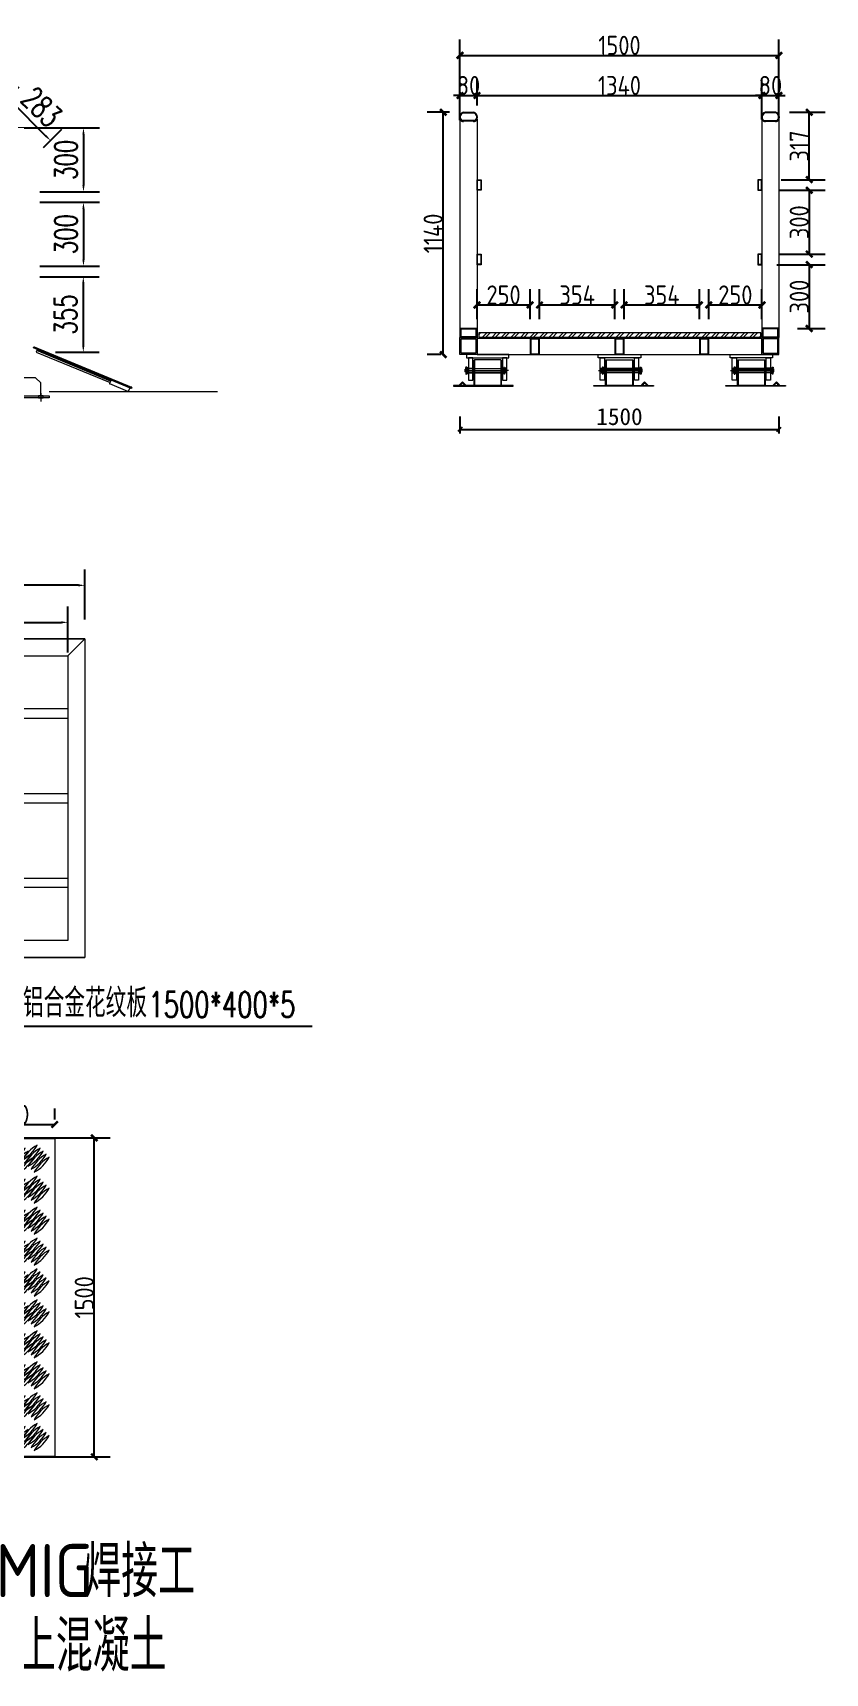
# Model space of a CAD drawing. Extents: x -51322 to 334811, y -147916 to 129288.
# Drawn here: x 84778 to 88505, y -14410 to -6693 of the extents above; entities that cross this region are included whole.
import ezdxf

# ---------------------------------------------------------------- set-up
doc = ezdxf.new("R2010")
doc.units = 0
doc.header["$LTSCALE"] = 1000
doc.header["$MEASUREMENT"] = 0
doc.linetypes.add('CENTER2', pattern=[28.575, 19.05, -3.175, 3.175, -3.175])
doc.linetypes.add('DASHED2', pattern=[9.525, 6.35, -3.175])
doc.layers.get('0').update_dxf_attribs({"lineweight": 5})
for name, color, linetype in [('DIM_LEAD', 3, 'Continuous'), ('PUB_TEXT', 7, 'Continuous'), ('W-STEEL_FRAME钢架', 3, 'Continuous')]:
    doc.layers.add(name, color=color, linetype=linetype)
doc.styles.add('_TCH_DIM', font='SIMPLEX', dxfattribs={"bigfont": 'GBCBIG'})
doc.styles.get("Standard").update_dxf_attribs({"font": 'gbenor.shx', "bigfont": 'gbcbig.shx'})
doc.styles.add('STANDARD_T3', font='simplex.shx', dxfattribs={"width": 0.7, "bigfont": 'gbcbig.shx'})
doc.styles.add('宋体', font='')
doc.styles.get('宋体').set_extended_font_data('NSimSun')
doc.dimstyles.new('20', dxfattribs={"dimscale": 20, "dimtxt": 4, "dimasz": 1, "dimexe": 1, "dimexo": 3, "dimgap": 1, "dimtad": 1, "dimdec": 0, "dimzin": 0, "dimdsep": 46, "dimtxsty": '宋体', "dimblk": 'OBLIQUE', "dimcen": 0, "dimclrd": 256, "dimclre": 256, "dimclrt": 256, "dimadec": 0, "dimazin": 0, "dimtfac": 1, "dimtdec": 0, "dimtix": 1, "dimtmove": 2, "dimatfit": 3, "dimldrblk": 'OBLIQUE', "dimfxl": 0, "dimtolj": 1, "dimtzin": 0, "dimarcsym": 0})
doc.dimstyles.new('W&&30', dxfattribs={"dimtxt": 105, "dimasz": 30, "dimexe": 75, "dimexo": 90, "dimgap": 30, "dimtad": 1, "dimdec": 0, "dimzin": 0, "dimdsep": 46, "dimtxsty": 'STANDARD_T3', "dimcen": 0.09, "dimclrd": 1, "dimclre": 1, "dimclrt": 7, "dimazin": 2, "dimtfac": 1, "dimtdec": 0, "dimtix": 1, "dimtmove": 2, "dimatfit": 3, "dimfxl": 0, "dimtolj": 1, "dimtzin": 0, "dimarcsym": 0})
doc.dimstyles.new('W__30', dxfattribs={"dimtxt": 90, "dimasz": 30, "dimexe": 75, "dimexo": 90, "dimgap": 2, "dimtad": 1, "dimdec": 0, "dimzin": 0, "dimdsep": 46, "dimtxsty": 'Standard', "dimblk": 'ARCHTICK', "dimcen": 0.09, "dimclrd": 1, "dimclre": 1, "dimclrt": 2, "dimadec": 0, "dimazin": 0, "dimtfac": 1, "dimtdec": 0, "dimtix": 1, "dimtmove": 2, "dimatfit": 3, "dimldrblk": 'ARCHTICK', "dimfxl": 0, "dimtolj": 1, "dimtzin": 0, "dimarcsym": 0})

# ---------------------------------------------------------------- blocks, each defined once
blk = doc.blocks.new('_ArchTick')
at = {"color": 0, "linetype": 'ByBlock', "const_width": 0.4}
blk.add_lwpolyline([(-0.5, -0.5), (0.5, 0.5)], dxfattribs=at)
blk = doc.blocks.new('*D47')
at = {"layer": 'Defpoints', "color": 0, "transparency": 16777216}
for p in [(84471.1, -11892.2), (85067.3, -11892.2), (84471.1, -13392.2)]:
    blk.add_point(p, dxfattribs=at)
at = {"layer": 'W-STEEL_FRAME钢架', "color": 1, "lineweight": -2, "transparency": 16777216}
for p, q in [((84561.1, -11892.2), (85142.3, -11892.2)), ((85067.3, -13392.2), (85067.3, -11892.2)), ((84561.1, -13392.2), (85142.3, -13392.2))]:
    blk.add_line(p, q, dxfattribs=at)
at = {"layer": 'W-STEEL_FRAME钢架', "color": 1, "lineweight": -2, "transparency": 16777216, "xscale": 30, "yscale": 30, "zscale": 30}
for p, rotation in [((85067.3, -11892.2), 90), ((85067.3, -13392.2), 270)]:
    blk.add_blockref('_ArchTick', p, dxfattribs=dict(at, rotation=rotation))
at = {"layer": 'W-STEEL_FRAME钢架', "color": 2, "transparency": 16777216, "insert": (85020.3, -12642.2), "char_height": 90, "attachment_point": 5, "rotation": 90}
blk.add_mtext('\\A1;1500', dxfattribs=at)
blk = doc.blocks.new('*D63')
at = {"layer": 'Defpoints', "color": 0, "transparency": 16777216}
for p in [(84881.1, -11828.8), (84481.1, -11895.2), (84881.1, -11895.2)]:
    blk.add_point(p, dxfattribs=at)
at = {"layer": 'W-STEEL_FRAME钢架', "color": 1, "lineweight": -2, "transparency": 16777216}
for p, q in [((84481.1, -11805.2), (84481.1, -11753.8)), ((84881.1, -11805.2), (84881.1, -11753.8)), ((84481.1, -11828.8), (84881.1, -11828.8))]:
    blk.add_line(p, q, dxfattribs=at)
at = {"layer": 'W-STEEL_FRAME钢架', "color": 1, "lineweight": -2, "transparency": 16777216, "xscale": 30, "yscale": 30, "zscale": 30, "rotation": 180}
blk.add_blockref('_ArchTick', (84481.1, -11828.8), dxfattribs=at)
at = {"layer": 'W-STEEL_FRAME钢架', "color": 1, "lineweight": -2, "transparency": 16777216, "xscale": 30, "yscale": 30, "zscale": 30}
blk.add_blockref('_ArchTick', (84881.1, -11828.8), dxfattribs=at)
at = {"layer": 'W-STEEL_FRAME钢架', "color": 2, "transparency": 16777216, "insert": (84681.1, -11781.8), "char_height": 90, "attachment_point": 5}
blk.add_mtext('\\A1;400', dxfattribs=at)
blk = doc.blocks.new('_Oblique')
at = {"color": 0, "linetype": 'ByBlock', "lineweight": -2}
blk.add_line((-0.5, -0.5), (0.5, 0.5), dxfattribs=at)
blk = doc.blocks.new('*D57')
at = {"lineweight": -2, "transparency": 16777216}
for p, q in [((86787.2, -8498.5), (86787.2, -8578.5)), ((86787.2, -8558.5), (88287.2, -8558.5)), ((88287.2, -8498.5), (88287.2, -8578.5))]:
    blk.add_line(p, q, dxfattribs=at)
at = {"layer": 'Defpoints', "color": 0, "transparency": 16777216}
for p in [(86787.2, -8206.5), (88287.2, -8206.5), (88287.2, -8558.5)]:
    blk.add_point(p, dxfattribs=at)
at = {"lineweight": -2, "transparency": 16777216, "xscale": 20, "yscale": 20, "zscale": 20, "rotation": 180}
blk.add_blockref('_Oblique', (86787.2, -8558.5), dxfattribs=at)
at = {"lineweight": -2, "transparency": 16777216, "xscale": 20, "yscale": 20, "zscale": 20}
blk.add_blockref('_Oblique', (88287.2, -8558.5), dxfattribs=at)
at = {"transparency": 16777216, "insert": (87537.2, -8498.5), "char_height": 80, "attachment_point": 5, "style": '宋体'}
blk.add_mtext('\\A1;1500', dxfattribs=at)
blk = doc.blocks.new('*U34')
at = {"color": 8, "linetype": 'Continuous'}
for p, q in [((-1.3, 2.4), (-2.7, 1.2)), ((0, 1.9), (0, -1.9)), ((-1.3, -2.4), (-2.7, -1.2))]:
    blk.add_line(p, q, dxfattribs=at)
at = {"color": 7, "linetype": 'Continuous'}
for p, q in [((24, 1.9), (0, 1.9)), ((0, 0), (25.6, 0)), ((24, 1.9), (24, 0)), ((25.6, -1.9), (25.6, 0)), ((0, -1.9), (25.6, -1.9))]:
    blk.add_line(p, q, dxfattribs=at)
for centre, radius, start, end in [((-4.1, 0), 3.7, 41.31782, 318.68218), ((-4.1, 0), 1.85, 41.31782, 318.68218), ((0, 3.6), 3.59, 221.31782, 270), ((0, -3.6), 3.59, 90, 138.68218), ((0, 3.6), 1.74, 221.31782, 270), ((0, -3.6), 1.74, 90, 138.68218)]:
    blk.add_arc(centre, radius, start, end, dxfattribs=at)
blk = doc.blocks.new('*U43')
blk.add_lwpolyline([(-15, 0), (-15, 3), (15, 3), (15, 0)], close=True)
blk = doc.blocks.new('*U42')
blk.add_lwpolyline([(-15, 0), (-15, 3), (15, 3), (15, 0)], close=True)
blk = doc.blocks.new('34')
for p, q in [((-1428267.1, 1516598.3), (-1428267.1, 1516478.3)), ((-1428143.1, 1516598.3), (-1428143.1, 1516478.3)), ((-1428286.1, 1516556.3), (-1428289.1, 1516554.6)), ((-1428289.1, 1516542), (-1428289.1, 1516554.6)), ((-1428286.1, 1516540.3), (-1428289.1, 1516542)), ((-1428286.1, 1516556.3), (-1428102.1, 1516556.3)), ((-1428286.1, 1516556.3), (-1428286.1, 1516540.3)), ((-1428102.1, 1516540.3), (-1428286.1, 1516540.3)), ((-1428102.1, 1516556.3), (-1428099.1, 1516554.6)), ((-1428102.1, 1516556.3), (-1428102.1, 1516540.3)), ((-1428102.1, 1516540.3), (-1428099.1, 1516542))]:
    blk.add_line(p, q)
at = {"color": 3, "linetype": 'CENTER2'}
for p, q in [((-1428303, 1516548.3), (-1428267.2, 1516548.3)), ((-1428134.7, 1516548.3), (-1428275.6, 1516548.3)), ((-1428107.2, 1516548.3), (-1428143, 1516548.3))]:
    blk.add_line(p, q, dxfattribs=at)
at = {"linetype": 'DASHED2'}
for p, q in [((-1428295.1, 1516559.3), (-1428275.1, 1516559.3)), ((-1428295.1, 1516537.3), (-1428275.1, 1516537.3)), ((-1428140.1, 1516558.4), (-1428270.1, 1516558.4)), ((-1428140.1, 1516538.2), (-1428270.1, 1516538.2)), ((-1428115.1, 1516559.3), (-1428135.1, 1516559.3)), ((-1428115.1, 1516537.3), (-1428135.1, 1516537.3))]:
    blk.add_line(p, q, dxfattribs=at)
at = {"color": 8, "linetype": 'Continuous', "lineweight": 15}
for p, q in [((-1428285.6, 1516557.6), (-1428284.4, 1516559)), ((-1428281.3, 1516556.3), (-1428285, 1516556.3)), ((-1428280.7, 1516557.6), (-1428281.9, 1516559))]:
    blk.add_line(p, q, dxfattribs=at)
at = {"color": 7, "linetype": 'Continuous', "lineweight": 15}
for p, q in [((-1428285, 1516556.3), (-1428285, 1516530.7)), ((-1428285, 1516530.7), (-1428283.1, 1516530.7)), ((-1428283.1, 1516556.3), (-1428283.1, 1516530.7)), ((-1428281.3, 1516532.3), (-1428283.1, 1516532.3)), ((-1428281.3, 1516532.3), (-1428281.3, 1516556.3))]:
    blk.add_line(p, q, dxfattribs=at)
for points in [[(-1428305.1, 1516623.3), (-1428105.1, 1516623.3), (-1428105.1, 1516608.3), (-1428305.1, 1516608.3)], [(-1428295.1, 1516608.3), (-1428275.1, 1516608.3), (-1428275.1, 1516503.3), (-1428295.1, 1516503.3)], [(-1428143.1, 1516478.3), (-1428267.1, 1516478.3), (-1428270.1, 1516481.3), (-1428270.1, 1516595.3), (-1428267.1, 1516598.3), (-1428143.1, 1516598.3), (-1428140.1, 1516595.3), (-1428140.1, 1516481.3)], [(-1428135.1, 1516608.3), (-1428115.1, 1516608.3), (-1428115.1, 1516503.3), (-1428135.1, 1516503.3)], [(-1428275.1, 1516533.3), (-1428278.1, 1516533.3), (-1428278.1, 1516563.3), (-1428275.1, 1516563.3)], [(-1428271.1, 1516533.3), (-1428274.1, 1516533.3), (-1428274.1, 1516563.3), (-1428271.1, 1516563.3)], [(-1428087, 1516494.6), (-1428072.9, 1516480.4), (-1428075, 1516478.3), (-1428087, 1516490.3), (-1428099.1, 1516478.3), (-1428101.2, 1516480.4)], [(-1428045, 1516474.3), (-1428325, 1516474.3), (-1428325, 1516478.3), (-1428045, 1516478.3)]]:
    blk.add_lwpolyline(points, close=True)
blk.add_lwpolyline([(-1428099.1, 1516542), (-1428099.1, 1516554.6)])
for centre in [(-1428283.1, 1516548.3), (-1428105.1, 1516548.3)]:
    blk.add_circle(centre, 2)
for centre, radius, start, end in [((-1428283.1, 1516560.4), 3.7, 311.31782, 228.68218), ((-1428286.7, 1516556.3), 1.74, 0, 48.68218), ((-1428283.1, 1516560.4), 1.85, 311.31782, 228.68218), ((-1428286.7, 1516556.3), 3.59, 0, 48.68218), ((-1428279.5, 1516556.3), 3.59, 131.31782, 180), ((-1428279.5, 1516556.3), 1.74, 131.31782, 180)]:
    blk.add_arc(centre, radius, start, end, dxfattribs=at)
at = {"xscale": -1}
for name, p, rotation in [('*U43', (-1428140.1, 1516548.3), 270), ('*U42', (-1428114.1, 1516548.3), 270), ('*U34', (-1428105.1, 1516556.3), 90)]:
    blk.add_blockref(name, p, dxfattribs=dict(at, rotation=rotation))
blk = doc.blocks.new('*D58')
at = {"color": 1, "lineweight": -2, "transparency": 16777216}
for p, q in [((86787.2, -7035), (86787.2, -6912.5)), ((86867.2, -7035), (86867.2, -6912.5)), ((86787.2, -6987.5), (86757.2, -6987.5)), ((86787.2, -6987.5), (86867.2, -6987.5)), ((86867.2, -6987.5), (86897.2, -6987.5))]:
    blk.add_line(p, q, dxfattribs=at)
at = {"layer": 'Defpoints', "color": 0, "transparency": 16777216}
for p in [(86867.2, -6987.5), (86787.2, -7125), (86867.2, -7125)]:
    blk.add_point(p, dxfattribs=at)
at = {"color": 1, "lineweight": -2, "transparency": 16777216, "xscale": 30, "yscale": 30, "zscale": 30}
blk.add_blockref('_ArchTick', (86787.2, -6987.5), dxfattribs=at)
at = {"color": 1, "lineweight": -2, "transparency": 16777216, "xscale": 30, "yscale": 30, "zscale": 30, "rotation": 180}
blk.add_blockref('_ArchTick', (86867.2, -6987.5), dxfattribs=at)
at = {"color": 2, "transparency": 16777216, "insert": (86827.2, -6940.5), "char_height": 90, "attachment_point": 5}
blk.add_mtext('\\A1;80', dxfattribs=at)
blk = doc.blocks.new('*D59')
at = {"color": 1, "lineweight": -2, "transparency": 16777216}
for p, q in [((88207.2, -7099.8), (88207.2, -6912.5)), ((88287.2, -7099.8), (88287.2, -6912.5)), ((88207.2, -6987.5), (88177.2, -6987.5)), ((88207.2, -6987.5), (88287.2, -6987.5)), ((88287.2, -6987.5), (88317.2, -6987.5))]:
    blk.add_line(p, q, dxfattribs=at)
at = {"layer": 'Defpoints', "color": 0, "transparency": 16777216}
for p in [(88287.2, -6987.5), (88207.2, -7189.8), (88287.2, -7189.8)]:
    blk.add_point(p, dxfattribs=at)
at = {"color": 1, "lineweight": -2, "transparency": 16777216, "xscale": 30, "yscale": 30, "zscale": 30}
blk.add_blockref('_ArchTick', (88207.2, -6987.5), dxfattribs=at)
at = {"color": 1, "lineweight": -2, "transparency": 16777216, "xscale": 30, "yscale": 30, "zscale": 30, "rotation": 180}
blk.add_blockref('_ArchTick', (88287.2, -6987.5), dxfattribs=at)
at = {"color": 2, "transparency": 16777216, "insert": (88247.2, -6940.5), "char_height": 90, "attachment_point": 5}
blk.add_mtext('\\A1;80', dxfattribs=at)
blk = doc.blocks.new('*D60')
at = {"color": 1, "lineweight": -2, "transparency": 16777216}
for p, q in [((86867.2, -7035), (86867.2, -6912.5)), ((88207.2, -7035), (88207.2, -6912.5)), ((86867.2, -6987.5), (88207.2, -6987.5))]:
    blk.add_line(p, q, dxfattribs=at)
at = {"layer": 'Defpoints', "color": 0, "transparency": 16777216}
for p in [(88207.2, -6987.5), (86867.2, -7125), (88207.2, -7125)]:
    blk.add_point(p, dxfattribs=at)
at = {"color": 1, "lineweight": -2, "transparency": 16777216, "xscale": 30, "yscale": 30, "zscale": 30, "rotation": 180}
blk.add_blockref('_ArchTick', (86867.2, -6987.5), dxfattribs=at)
at = {"color": 1, "lineweight": -2, "transparency": 16777216, "xscale": 30, "yscale": 30, "zscale": 30}
blk.add_blockref('_ArchTick', (88207.2, -6987.5), dxfattribs=at)
at = {"color": 2, "transparency": 16777216, "insert": (87537.2, -6940.5), "char_height": 90, "attachment_point": 5}
blk.add_mtext('\\A1;1340', dxfattribs=at)
blk = doc.blocks.new('*D61')
at = {"color": 1, "lineweight": -2, "transparency": 16777216}
for p, q in [((86787.2, -7103.8), (86787.2, -6723.6)), ((88287.2, -7103.8), (88287.2, -6723.6)), ((86787.2, -6798.6), (88287.2, -6798.6))]:
    blk.add_line(p, q, dxfattribs=at)
at = {"layer": 'Defpoints', "color": 0, "transparency": 16777216}
for p in [(88287.2, -6798.6), (86787.2, -7193.8), (88287.2, -7193.8)]:
    blk.add_point(p, dxfattribs=at)
at = {"color": 1, "lineweight": -2, "transparency": 16777216, "xscale": 30, "yscale": 30, "zscale": 30, "rotation": 180}
blk.add_blockref('_ArchTick', (86787.2, -6798.6), dxfattribs=at)
at = {"color": 1, "lineweight": -2, "transparency": 16777216, "xscale": 30, "yscale": 30, "zscale": 30}
blk.add_blockref('_ArchTick', (88287.2, -6798.6), dxfattribs=at)
at = {"color": 2, "transparency": 16777216, "insert": (87537.2, -6751.6), "char_height": 90, "attachment_point": 5}
blk.add_mtext('\\A1;1500', dxfattribs=at)
blk = doc.blocks.new('*D50')
at = {"color": 1, "lineweight": -2, "transparency": 16777216}
for p, q in [((86737.2, -7066.5), (86633.1, -7066.5)), ((86708.1, -8206.5), (86708.1, -7066.5)), ((86697.2, -8206.5), (86633.1, -8206.5))]:
    blk.add_line(p, q, dxfattribs=at)
at = {"layer": 'Defpoints', "color": 0, "transparency": 16777216}
for p in [(86708.1, -7066.5), (86827.2, -7066.5), (86787.2, -8206.5)]:
    blk.add_point(p, dxfattribs=at)
at = {"color": 1, "lineweight": -2, "transparency": 16777216, "xscale": 30, "yscale": 30, "zscale": 30}
for p, rotation in [((86708.1, -7066.5), 90), ((86708.1, -8206.5), 270)]:
    blk.add_blockref('_ArchTick', p, dxfattribs=dict(at, rotation=rotation))
at = {"color": 2, "transparency": 16777216, "insert": (86661.1, -7636.5), "char_height": 90, "attachment_point": 5, "rotation": 90}
blk.add_mtext('\\A1;1140', dxfattribs=at)
blk = doc.blocks.new('*D51')
at = {"color": 1, "lineweight": -2, "transparency": 16777216}
for p, q in [((88337.2, -7066.5), (88504.6, -7066.5)), ((88429.6, -7383.5), (88429.6, -7066.5)), ((88297.2, -7383.5), (88504.6, -7383.5))]:
    blk.add_line(p, q, dxfattribs=at)
at = {"layer": 'Defpoints', "color": 0, "transparency": 16777216}
for p in [(88247.2, -7066.5), (88429.6, -7066.5), (88207.2, -7383.5)]:
    blk.add_point(p, dxfattribs=at)
at = {"color": 1, "lineweight": -2, "transparency": 16777216, "xscale": 30, "yscale": 30, "zscale": 30}
for p, rotation in [((88429.6, -7066.5), 90), ((88429.6, -7383.5), 270)]:
    blk.add_blockref('_ArchTick', p, dxfattribs=dict(at, rotation=rotation))
at = {"color": 2, "transparency": 16777216, "insert": (88382.6, -7225), "char_height": 90, "attachment_point": 5, "rotation": 90}
blk.add_mtext('\\A1;317', dxfattribs=at)
blk = doc.blocks.new('*D52')
at = {"color": 1, "lineweight": -2, "transparency": 16777216}
for p, q in [((88287.2, -7433.5), (88504.6, -7433.5)), ((88429.6, -7433.5), (88429.6, -7733.5)), ((88287.2, -7733.5), (88504.6, -7733.5))]:
    blk.add_line(p, q, dxfattribs=at)
at = {"layer": 'Defpoints', "color": 0, "transparency": 16777216}
for p in [(88197.2, -7433.5), (88197.2, -7733.5), (88429.6, -7733.5)]:
    blk.add_point(p, dxfattribs=at)
at = {"color": 1, "lineweight": -2, "transparency": 16777216, "xscale": 30, "yscale": 30, "zscale": 30}
for p, rotation in [((88429.6, -7433.5), 90), ((88429.6, -7733.5), 270)]:
    blk.add_blockref('_ArchTick', p, dxfattribs=dict(at, rotation=rotation))
at = {"color": 2, "transparency": 16777216, "insert": (88382.6, -7583.5), "char_height": 90, "attachment_point": 5, "rotation": 90}
blk.add_mtext('\\A1;300', dxfattribs=at)
blk = doc.blocks.new('*D46')
at = {"color": 1, "lineweight": -2, "transparency": 16777216}
for p, q in [((88277.2, -7783.5), (88504.6, -7783.5)), ((88429.6, -7783.5), (88429.6, -8083.5)), ((88375.1, -8083.5), (88504.6, -8083.5))]:
    blk.add_line(p, q, dxfattribs=at)
at = {"layer": 'Defpoints', "color": 0, "transparency": 16777216}
for p in [(88187.2, -7783.5), (88285.1, -8083.5), (88429.6, -8083.5)]:
    blk.add_point(p, dxfattribs=at)
at = {"color": 1, "lineweight": -2, "transparency": 16777216, "xscale": 30, "yscale": 30, "zscale": 30}
for p, rotation in [((88429.6, -7783.5), 90), ((88429.6, -8083.5), 270)]:
    blk.add_blockref('_ArchTick', p, dxfattribs=dict(at, rotation=rotation))
at = {"color": 2, "transparency": 16777216, "insert": (88382.6, -7933.5), "char_height": 90, "attachment_point": 5, "rotation": 90}
blk.add_mtext('\\A1;300', dxfattribs=at)
blk = doc.blocks.new('*D53')
at = {"color": 1, "lineweight": -2, "transparency": 16777216}
for p, q in [((86867.2, -8040.5), (86867.2, -7898)), ((87117.2, -8040.5), (87117.2, -7898)), ((86867.2, -7973), (87117.2, -7973))]:
    blk.add_line(p, q, dxfattribs=at)
at = {"layer": 'Defpoints', "color": 0, "transparency": 16777216}
for p in [(87117.2, -7973), (86867.2, -8130.5), (87117.2, -8130.5)]:
    blk.add_point(p, dxfattribs=at)
at = {"color": 1, "lineweight": -2, "transparency": 16777216, "xscale": 30, "yscale": 30, "zscale": 30, "rotation": 180}
blk.add_blockref('_ArchTick', (86867.2, -7973), dxfattribs=at)
at = {"color": 1, "lineweight": -2, "transparency": 16777216, "xscale": 30, "yscale": 30, "zscale": 30}
blk.add_blockref('_ArchTick', (87117.2, -7973), dxfattribs=at)
at = {"color": 2, "transparency": 16777216, "insert": (86992.2, -7926), "char_height": 90, "attachment_point": 5}
blk.add_mtext('\\A1;250', dxfattribs=at)
blk = doc.blocks.new('*D54')
at = {"color": 1, "lineweight": -2, "transparency": 16777216}
for p, q in [((87161.2, -8040.5), (87161.2, -7898)), ((87515.2, -8040.5), (87515.2, -7898)), ((87161.2, -7973), (87515.2, -7973))]:
    blk.add_line(p, q, dxfattribs=at)
at = {"layer": 'Defpoints', "color": 0, "transparency": 16777216}
for p in [(87515.2, -7973), (87161.2, -8130.5), (87515.2, -8130.5)]:
    blk.add_point(p, dxfattribs=at)
at = {"color": 1, "lineweight": -2, "transparency": 16777216, "xscale": 30, "yscale": 30, "zscale": 30, "rotation": 180}
blk.add_blockref('_ArchTick', (87161.2, -7973), dxfattribs=at)
at = {"color": 1, "lineweight": -2, "transparency": 16777216, "xscale": 30, "yscale": 30, "zscale": 30}
blk.add_blockref('_ArchTick', (87515.2, -7973), dxfattribs=at)
at = {"color": 2, "transparency": 16777216, "insert": (87338.2, -7926), "char_height": 90, "attachment_point": 5}
blk.add_mtext('\\A1;354', dxfattribs=at)
blk = doc.blocks.new('*D55')
at = {"color": 1, "lineweight": -2, "transparency": 16777216}
for p, q in [((87559.2, -8040.5), (87559.2, -7898)), ((87913.2, -8040.5), (87913.2, -7898)), ((87559.2, -7973), (87913.2, -7973))]:
    blk.add_line(p, q, dxfattribs=at)
at = {"layer": 'Defpoints', "color": 0, "transparency": 16777216}
for p in [(87913.2, -7973), (87559.2, -8130.5), (87913.2, -8130.5)]:
    blk.add_point(p, dxfattribs=at)
at = {"color": 1, "lineweight": -2, "transparency": 16777216, "xscale": 30, "yscale": 30, "zscale": 30, "rotation": 180}
blk.add_blockref('_ArchTick', (87559.2, -7973), dxfattribs=at)
at = {"color": 1, "lineweight": -2, "transparency": 16777216, "xscale": 30, "yscale": 30, "zscale": 30}
blk.add_blockref('_ArchTick', (87913.2, -7973), dxfattribs=at)
at = {"color": 2, "transparency": 16777216, "insert": (87736.2, -7926), "char_height": 90, "attachment_point": 5}
blk.add_mtext('\\A1;354', dxfattribs=at)
blk = doc.blocks.new('*D56')
at = {"color": 1, "lineweight": -2, "transparency": 16777216}
for p, q in [((87957.2, -8040.5), (87957.2, -7898)), ((88207.2, -8040.5), (88207.2, -7898)), ((87957.2, -7973), (88207.2, -7973))]:
    blk.add_line(p, q, dxfattribs=at)
at = {"layer": 'Defpoints', "color": 0, "transparency": 16777216}
for p in [(88207.2, -7973), (87957.2, -8130.5), (88207.2, -8130.5)]:
    blk.add_point(p, dxfattribs=at)
at = {"color": 1, "lineweight": -2, "transparency": 16777216, "xscale": 30, "yscale": 30, "zscale": 30, "rotation": 180}
blk.add_blockref('_ArchTick', (87957.2, -7973), dxfattribs=at)
at = {"color": 1, "lineweight": -2, "transparency": 16777216, "xscale": 30, "yscale": 30, "zscale": 30}
blk.add_blockref('_ArchTick', (88207.2, -7973), dxfattribs=at)
at = {"color": 2, "transparency": 16777216, "insert": (88082.2, -7926), "char_height": 90, "attachment_point": 5}
blk.add_mtext('\\A1;250', dxfattribs=at)
blk = doc.blocks.new('*U38')
for centre, start, end in [((175.1, 0), 164.06078, 195.93922), ((-175.1, 0), 344.06078, 15.93922)]:
    blk.add_arc(centre, 182.1, start, end)
blk = doc.blocks.new('*U39')
at = {"color": 0, "linetype": 'ByBlock', "lineweight": -2, "transparency": 16777216}
for p in [(0, 0), (20, 0), (40, 0), (60, 0), (80, 0)]:
    blk.add_blockref('*U38', p, dxfattribs=at)
blk = doc.blocks.new('*U40')
at = {"rotation": 135.0000000003769}
blk.add_blockref('*U39', (28.3, -28.3), dxfattribs=at)
blk = doc.blocks.new('*U44')
at = {"color": 0, "linetype": 'ByBlock', "lineweight": -2, "transparency": 16777216}
for p in [(0, 654.8), (0, 509.3), (0, 363.8), (0, 218.3), (0, 72.8), (0, -72.8), (0, -218.3), (0, -363.8), (0, -509.3), (0, -654.8)]:
    blk.add_blockref('*U40', p, dxfattribs=at)
blk = doc.blocks.new('*U45')
at = {"color": 0, "linetype": 'ByBlock', "lineweight": -2, "transparency": 16777216}
for p in [(-212.3, 0), (-141.6, 0), (-70.8, 0), (0, 0)]:
    blk.add_blockref('*U44', p, dxfattribs=at)
blk = doc.blocks.new('*D113')
at = {"layer": 'Defpoints', "color": 0, "transparency": 16777216}
for p in [(84661.3, -6999.4), (84565.6, -7095.1), (84765.6, -7295.1)]:
    blk.add_point(p, dxfattribs=at)
at = {"layer": 'W-STEEL_FRAME钢架', "color": 1, "lineweight": -2, "transparency": 16777216}
for p, q in [((84629.2, -7031.5), (84714.4, -6946.4)), ((84840.1, -7178.2), (84682.5, -7020.6)), ((84829.2, -7231.5), (84914.4, -7146.4))]:
    blk.add_line(p, q, dxfattribs=at)
at = {"layer": 'W-STEEL_FRAME钢架', "color": 1, "transparency": 16777216}
for points in [[(84686.1, -7017.1), (84679, -7024.2), (84661.3, -6999.4)], [(84843.6, -7174.7), (84836.6, -7181.7), (84861.3, -7199.4)]]:
    blk.add_solid(points, dxfattribs=at)
at = {"layer": 'W-STEEL_FRAME钢架', "color": 7, "transparency": 16777216, "insert": (84819.7, -7041.1), "char_height": 105, "attachment_point": 5, "rotation": 315, "style": 'STANDARD_T3'}
blk.add_mtext('\\A1;283', dxfattribs=at)
blk = doc.blocks.new('*D108')
at = {"layer": 'Defpoints', "color": 0, "transparency": 16777216}
for p in [(84546.9, -7140.1), (84720.6, -7440.1), (85016.5, -7440.1)]:
    blk.add_point(p, dxfattribs=at)
at = {"layer": 'W-STEEL_FRAME钢架', "color": 1, "lineweight": -2, "transparency": 16777216}
for p, q in [((84636.9, -7140.1), (85091.5, -7140.1)), ((85016.5, -7170.1), (85016.5, -7410.1)), ((84810.6, -7440.1), (85091.5, -7440.1))]:
    blk.add_line(p, q, dxfattribs=at)
at = {"layer": 'W-STEEL_FRAME钢架', "color": 1, "transparency": 16777216}
for points in [[(85011.5, -7170.1), (85021.5, -7170.1), (85016.5, -7140.1)], [(85011.5, -7410.1), (85021.5, -7410.1), (85016.5, -7440.1)]]:
    blk.add_solid(points, dxfattribs=at)
at = {"layer": 'W-STEEL_FRAME钢架', "color": 7, "transparency": 16777216, "insert": (84934, -7290.1), "char_height": 105, "attachment_point": 5, "rotation": 90, "style": 'STANDARD_T3'}
blk.add_mtext('\\A1;300', dxfattribs=at)
blk = doc.blocks.new('*D109')
at = {"layer": 'Defpoints', "color": 0, "transparency": 16777216}
for p in [(84720.6, -7490.1), (84720.6, -7790.2), (85016.5, -7790.2)]:
    blk.add_point(p, dxfattribs=at)
at = {"layer": 'W-STEEL_FRAME钢架', "color": 1, "lineweight": -2, "transparency": 16777216}
for p, q in [((84810.6, -7490.1), (85091.5, -7490.1)), ((85016.5, -7520.1), (85016.5, -7760.2)), ((84810.6, -7790.2), (85091.5, -7790.2))]:
    blk.add_line(p, q, dxfattribs=at)
at = {"layer": 'W-STEEL_FRAME钢架', "color": 1, "transparency": 16777216}
for points in [[(85011.5, -7520.1), (85021.5, -7520.1), (85016.5, -7490.1)], [(85011.5, -7760.2), (85021.5, -7760.2), (85016.5, -7790.2)]]:
    blk.add_solid(points, dxfattribs=at)
at = {"layer": 'W-STEEL_FRAME钢架', "color": 7, "transparency": 16777216, "insert": (84934, -7640.2), "char_height": 105, "attachment_point": 5, "rotation": 90, "style": 'STANDARD_T3'}
blk.add_mtext('\\A1;300', dxfattribs=at)
blk = doc.blocks.new('*D110')
at = {"layer": 'Defpoints', "color": 0, "transparency": 16777216}
for p in [(84720.6, -7840.2), (84794.7, -8195.1), (85015.7, -8195.1)]:
    blk.add_point(p, dxfattribs=at)
at = {"layer": 'W-STEEL_FRAME钢架', "color": 1, "lineweight": -2, "transparency": 16777216}
for p, q in [((84810.6, -7840.2), (85090.7, -7840.2)), ((85015.7, -7870.2), (85015.7, -8165.1)), ((84884.7, -8195.1), (85090.7, -8195.1))]:
    blk.add_line(p, q, dxfattribs=at)
at = {"layer": 'W-STEEL_FRAME钢架', "color": 1, "transparency": 16777216}
for points in [[(85010.7, -7870.2), (85020.7, -7870.2), (85015.7, -7840.2)], [(85010.7, -8165.1), (85020.7, -8165.1), (85015.7, -8195.1)]]:
    blk.add_solid(points, dxfattribs=at)
at = {"layer": 'W-STEEL_FRAME钢架', "color": 7, "transparency": 16777216, "insert": (84933.2, -8017.7), "char_height": 105, "attachment_point": 5, "rotation": 90, "style": 'STANDARD_T3'}
blk.add_mtext('\\A1;355', dxfattribs=at)
blk = doc.blocks.new('Hole -side1')
at = {"color": 3, "linetype": 'CENTER2'}
blk.add_line((-12.9, 0), (26.4, 0), dxfattribs=at)
at = {"linetype": 'DASHED2'}
blk.add_lwpolyline([(0, -11), (10, -11), (10, 11), (0, 11)], close=True, dxfattribs=at)
blk = doc.blocks.new('*D126')
at = {"layer": 'Defpoints', "color": 0, "transparency": 16777216}
for p in [(84943, -9466.2), (83809, -9699), (84943, -9698.5)]:
    blk.add_point(p, dxfattribs=at)
at = {"layer": 'W-STEEL_FRAME钢架', "color": 1, "lineweight": -2, "transparency": 16777216}
for p, q in [((83809, -9609), (83809, -9391.2)), ((84943, -9608.5), (84943, -9391.2)), ((83839, -9466.2), (84913, -9466.2))]:
    blk.add_line(p, q, dxfattribs=at)
at = {"layer": 'W-STEEL_FRAME钢架', "color": 1, "transparency": 16777216}
for points in [[(83839, -9461.2), (83839, -9471.2), (83809, -9466.2)], [(84913, -9461.2), (84913, -9471.2), (84943, -9466.2)]]:
    blk.add_solid(points, dxfattribs=at)
at = {"layer": 'W-STEEL_FRAME钢架', "color": 7, "transparency": 16777216, "insert": (84376, -9383.7), "char_height": 105, "attachment_point": 5, "style": 'STANDARD_T3'}
blk.add_mtext('\\A1;1134', dxfattribs=at)
blk = doc.blocks.new('*D128')
at = {"layer": 'Defpoints', "color": 0, "transparency": 16777216}
for p in [(79023, -9292.1), (79023, -9543.5), (85023, -9543.5)]:
    blk.add_point(p, dxfattribs=at)
at = {"layer": 'W-STEEL_FRAME钢架', "color": 1, "lineweight": -2, "transparency": 16777216}
for p, q in [((79023, -9453.5), (79023, -9217.1)), ((85023, -9453.5), (85023, -9217.1)), ((84993, -9292.1), (79053, -9292.1))]:
    blk.add_line(p, q, dxfattribs=at)
at = {"layer": 'W-STEEL_FRAME钢架', "color": 1, "transparency": 16777216}
for points in [[(79053, -9287.1), (79053, -9297.1), (79023, -9292.1)], [(84993, -9287.1), (84993, -9297.1), (85023, -9292.1)]]:
    blk.add_solid(points, dxfattribs=at)
at = {"layer": 'W-STEEL_FRAME钢架', "color": 7, "transparency": 16777216, "insert": (82023, -9209.6), "char_height": 105, "attachment_point": 5, "style": 'STANDARD_T3'}
blk.add_mtext('\\A1;6000', dxfattribs=at)

msp = doc.modelspace()

# ---------------------------------------------------------------- hatches: boundary and pattern name
at = {"lineweight": 5}
h = msp.add_hatch(dxfattribs=at)
h.set_pattern_fill('STEEL', color=31, scale=20)
h.set_pattern_definition([(45, (1515862.335, -1524829.78), (-22.4506403, 22.4506403), []), (45, (1515862.335, -1524813.904), (-22.4506403, 22.4506403), [])])
h.paths.add_polyline_path([(88201.4, -8124.5), (88201.4, -8104.5), (86875.2, -8104.5), (86875.2, -8124.5)])

# ---------------------------------------------------------------- linework, layer by layer
for p, q in [((86787.2, -7099.5), (86787.2, -8126.5)), ((86867.2, -7099.5), (86867.2, -8126.5)), ((88207.2, -7099.5), (88207.2, -8126.5)), ((88287.2, -7099.5), (88287.2, -8126.5)), ((86787.2, -8126.5), (86867.2, -8126.5)), ((84790.6, -8315.1), (84660.6, -8315.1)), ((84635.6, -8400.1), (84815.6, -8400.1)), ((84815.6, -8400.1), (84815.6, -8340.1)), ((85225.8, -8380), (85139.9, -8344.4)), ((83809, -10271.5), (84943, -10271.5)), ((83809, -10315.5), (84943, -10315.5))]:
    msp.add_line(p, q)
at = {"color": 0}
for p, q in [((86802.2, -7066.5), (86852.2, -7066.5)), ((88272.2, -7066.5), (88222.2, -7066.5)), ((86799.2, -7107.3), (86799.2, -7105.5)), ((86802.2, -7111.5), (86802.2, -7108.5)), ((86852.2, -7111.5), (86852.2, -7108.5)), ((86855.2, -7107.3), (86855.2, -7105.5)), ((88219.2, -7107.3), (88219.2, -7105.5)), ((88222.2, -7111.5), (88222.2, -7108.5)), ((88272.2, -7111.5), (88272.2, -7108.5)), ((88275.2, -7107.3), (88275.2, -7105.5))]:
    msp.add_line(p, q, dxfattribs=at)
at = {"lineweight": 5}
for p, q in [((85146.3, -8326.4), (85139.3, -8343.1)), ((85234, -8362.7), (85227.1, -8379.5))]:
    msp.add_line(p, q, dxfattribs=at)
at = {"color": 3}
for p, q in [((79023, -9543.5), (85023, -9543.5)), ((85023, -9543.5), (79023, -9543.5)), ((84943, -9623.5), (85023, -9543.5)), ((85023, -9543.5), (85023, -11043.5)), ((79103, -9623.5), (84943, -9623.5)), ((79103, -9623.5), (84943, -9623.5)), ((84943, -9623.5), (84943, -10963.5)), ((84943, -10963.5), (79103, -10963.5)), ((84943, -10963.5), (79103, -10963.5)), ((85023, -11043.5), (79023, -11043.5)), ((79023, -11043.5), (85023, -11043.5))]:
    msp.add_line(p, q, dxfattribs=at)
at = {"color": 0, "lineweight": 5}
for p, q in [((84943, -9873.5), (83809, -9873.5)), ((83809, -9917.5), (84943, -9917.5)), ((83809, -10669.5), (84943, -10669.5)), ((84943, -10713.5), (83809, -10713.5))]:
    msp.add_line(p, q, dxfattribs=at)
at = {"color": 0}
for points in [[(86802.2, -7066.5), (86852.2, -7066.5)], [(86802.2, -7069.5), (86852.2, -7069.5)], [(88272.2, -7066.5), (88222.2, -7066.5)], [(88272.2, -7069.5), (88222.2, -7069.5)], [(86855.2, -7105.5), (86799.2, -7105.5)], [(86852.2, -7108.5), (86802.2, -7108.5)], [(88219.2, -7105.5), (88275.2, -7105.5)], [(88222.2, -7108.5), (88272.2, -7108.5)]]:
    msp.add_lwpolyline(points, dxfattribs=at)
at = {"color": 4}
for points in [[(86887.2, -7433.5), (86867.2, -7433.5), (86867.2, -7383.5), (86887.2, -7383.5)], [(86885.2, -7431.5), (86869.2, -7431.5), (86869.2, -7385.5), (86885.2, -7385.5)], [(88187.2, -7433.5), (88207.2, -7433.5), (88207.2, -7383.5), (88187.2, -7383.5)], [(88189.2, -7431.5), (88205.2, -7431.5), (88205.2, -7385.5), (88189.2, -7385.5)], [(86887.2, -7783.5), (86867.2, -7783.5), (86867.2, -7733.5), (86887.2, -7733.5)], [(86885.2, -7781.5), (86869.2, -7781.5), (86869.2, -7735.5), (86885.2, -7735.5)], [(88187.2, -7783.5), (88207.2, -7783.5), (88207.2, -7733.5), (88187.2, -7733.5)], [(88189.2, -7781.5), (88205.2, -7781.5), (88205.2, -7735.5), (88189.2, -7735.5)], [(86865.3, -8126.5), (86789.3, -8126.5), (86789.3, -8082.5), (86865.3, -8082.5)], [(86865.3, -8126.5), (86789.3, -8126.5), (86789.3, -8082.5), (86865.3, -8082.5)], [(86862.3, -8123.5), (86792.3, -8123.5), (86792.3, -8085.5), (86862.3, -8085.5)], [(86862.3, -8123.5), (86792.3, -8123.5), (86792.3, -8085.5), (86862.3, -8085.5)], [(88209.1, -8126.5), (88285.1, -8126.5), (88285.1, -8082.5), (88209.1, -8082.5)], [(88212.1, -8123.5), (88282.1, -8123.5), (88282.1, -8085.5), (88212.1, -8085.5)]]:
    msp.add_lwpolyline(points, close=True, dxfattribs=at)
msp.add_lwpolyline([(85243.9, -8362.5), (85242.7, -8365.3, -0.414214), (85241.4, -8365.8), (84781.7, -8175.4, -0.416514), (84781.2, -8174.1), (84782.7, -8170.4, -0.411917), (84784, -8169.9), (85242.8, -8359.9)], format="xyb")
at = {"color": 3, "lineweight": 5}
for points in [[(86787.2, -8126.5), (86867.2, -8126.5), (86867.2, -8206.5), (86787.2, -8206.5)], [(86793.2, -8132.5), (86861.2, -8132.5), (86861.2, -8200.5), (86793.2, -8200.5)]]:
    msp.add_lwpolyline(points, close=True, dxfattribs=at)
for points in [[(88207.2, -8130.5), (86867.2, -8130.5), (86867.2, -8206.5), (88207.2, -8206.5)], [(87117.2, -8206.5), (87161.2, -8206.5), (87161.2, -8130.5), (87117.2, -8130.5)], [(87120.2, -8203.5), (87158.2, -8203.5), (87158.2, -8133.5), (87120.2, -8133.5)], [(87515.2, -8206.5), (87559.2, -8206.5), (87559.2, -8130.5), (87515.2, -8130.5)], [(87518.2, -8203.5), (87556.2, -8203.5), (87556.2, -8133.5), (87518.2, -8133.5)], [(87913.2, -8206.5), (87957.2, -8206.5), (87957.2, -8130.5), (87913.2, -8130.5)], [(87916.2, -8203.5), (87954.2, -8203.5), (87954.2, -8133.5), (87916.2, -8133.5)], [(85146.3, -8326.4), (84798.9, -8182.5), (84793.9, -8194.6), (85141.3, -8338.4)], [(84595.6, -8400.1), (84855.6, -8400.1), (84855.6, -8410.1), (84595.6, -8410.1)], [(84881.1, -13390.2), (84481.1, -13390.2), (84481.1, -11895.2), (84881.1, -11895.2)]]:
    msp.add_lwpolyline(points, close=True)
at = {"color": 31, "lineweight": 5}
msp.add_lwpolyline([(86875.2, -8124.5), (88201.4, -8124.5), (88201.4, -8104.5), (86875.2, -8104.5)], close=True, dxfattribs=at)
at = {"color": 3}
for points in [[(88287.2, -8126.5), (88207.2, -8126.5), (88207.2, -8206.5), (88287.2, -8206.5)], [(88281.2, -8132.5), (88213.2, -8132.5), (88213.2, -8200.5), (88281.2, -8200.5)]]:
    msp.add_lwpolyline(points, close=True, dxfattribs=at)
for points in [[(85144.3, -8331), (84797, -8187.2)], [(84790.6, -8315.1), (84815.6, -8340.1)], [(84855.6, -8380.1), (85646.8, -8380.1)]]:
    msp.add_lwpolyline(points)
at = {"color": 0}
for centre, radius, start, end in [((86807.9, -7089), 23.2, 104.25003, 255.74997), ((86808.1, -7089), 20.4, 106.73177, 244.20043), ((86846.5, -7089), 23.2, 284.25003, 75.74997), ((86846.3, -7089), 20.4, 295.79957, 73.26823), ((88227.9, -7089), 23.2, 104.25003, 255.74997), ((88228.1, -7089), 20.4, 106.73177, 244.20043), ((88266.5, -7089), 23.2, 284.25003, 75.74997), ((88266.3, -7089), 20.4, 295.79957, 73.26823)]:
    msp.add_arc(centre, radius, start, end, dxfattribs=at)
at = {"lineweight": 5}
msp.add_arc((85140.3, -8343.5), 1, 157.50372, 247.50372, dxfattribs=at)
for centre, radius, start, end in [((85226.2, -8379.1), 1, 247.50372, 337.50372), ((85242, -8361.7), 2, 337.50372, 67.50372)]:
    msp.add_arc(centre, radius, start, end)
at = {"layer": 'DIM_LEAD'}
msp.add_line((84628.8, -11366.3), (86091.8, -11366.3), dxfattribs=at)

# ---------------------------------------------------------------- block references
at = {"xscale": -1}
msp.add_blockref('34', (-1341287.9, -1524829.8), dxfattribs=at)
for name, p in [('34', (1515742.3, -1524829.8)), ('34', (1516362.3, -1524829.8)), ('*U45', (84791.6, -12644.9))]:
    msp.add_blockref(name, p)
at = {"rotation": 270}
msp.add_blockref('Hole -side1', (84815.6, -8400.1), dxfattribs=at)

# ---------------------------------------------------------------- texts
at = {"layer": 'PUB_TEXT', "color": 7, "style": '_TCH_DIM'}
msp.add_text('铝合金花纹板', height=135.04, dxfattribs=at).set_placement((84732, -11324.3))
at = {"layer": 'PUB_TEXT', "color": 7, "style": '_TCH_DIM', "width": 0.705882}
msp.add_text('1500*400*5', height=119, dxfattribs=at).set_placement((85321.8, -11324.3))
at = {"layer": 'PUB_TEXT'}
for s, height, p in [('MIG', 250, (84603.9, -14052.6)), ('焊接工', 241.13, (85020.6, -14052.6)), ('方管，一端和岸上混凝土', 241.135, (83497.5, -14402.6))]:
    msp.add_text(s, height=height, dxfattribs=at).set_placement(p)

# ---------------------------------------------------------------- dimensions: what is measured, and where the dimension line sits
for base, p1, p2, dimstyle, picture, middle in [((88287.2, -6798.6), (86787.2, -7193.8), (88287.2, -7193.8), 'W__30', '*D61', (87537.2, -6751.6)), ((86867.2, -6987.5), (86787.2, -7125), (86867.2, -7125), 'W__30', '*D58', (86827.2, -6940.5)), ((88207.2, -6987.5), (86867.2, -7125), (88207.2, -7125), 'W__30', '*D60', (87537.2, -6940.5)), ((88287.2, -6987.5), (88207.2, -7189.8), (88287.2, -7189.8), 'W__30', '*D59', (88247.2, -6940.5)), ((87117.2, -7973), (86867.2, -8130.5), (87117.2, -8130.5), 'W__30', '*D53', (86992.2, -7926)), ((87515.2, -7973), (87161.2, -8130.5), (87515.2, -8130.5), 'W__30', '*D54', (87338.2, -7926)), ((87913.2, -7973), (87559.2, -8130.5), (87913.2, -8130.5), 'W__30', '*D55', (87736.2, -7926)), ((88207.2, -7973), (87957.2, -8130.5), (88207.2, -8130.5), 'W__30', '*D56', (88082.2, -7926)), ((88287.2, -8558.5), (86787.2, -8206.5), (88287.2, -8206.5), '20', '*D57', (87537.2, -8498.5))]:
    dim = msp.add_linear_dim(base=base, p1=p1, p2=p2, dimstyle=dimstyle)
    dim.commit()
    dim.dimension.update_dxf_attribs({"geometry": picture, "text_midpoint": middle})
for base, p1, p2, picture, middle in [((86708.1, -7066.5), (86787.2, -8206.5), (86827.2, -7066.5), '*D50', (86661.1, -7636.5)), ((88429.6, -7066.5), (88207.2, -7383.5), (88247.2, -7066.5), '*D51', (88382.6, -7225)), ((88429.6, -7733.5), (88197.2, -7433.5), (88197.2, -7733.5), '*D52', (88382.6, -7583.5)), ((88429.6, -8083.5), (88187.2, -7783.5), (88285.1, -8083.5), '*D46', (88382.6, -7933.5))]:
    dim = msp.add_linear_dim(base=base, p1=p1, p2=p2, angle=90, dimstyle='W__30')
    dim.commit()
    dim.dimension.update_dxf_attribs({"geometry": picture, "text_midpoint": middle})
at = {"layer": 'W-STEEL_FRAME钢架'}
dim = msp.add_aligned_dim(p1=(84765.6, -7295.1), p2=(84565.6, -7095.1), distance=-135.4, dimstyle='W&&30', dxfattribs=at)
dim.commit()
dim.dimension.update_dxf_attribs({"geometry": '*D113', "text_midpoint": (84819.7, -7041.1)})
for base, p1, p2, dimstyle, picture, middle in [((85016.5, -7440.1), (84546.9, -7140.1), (84720.6, -7440.1), 'W&&30', '*D108', (84934, -7290.1)), ((85016.5, -7790.2), (84720.6, -7490.1), (84720.6, -7790.2), 'W&&30', '*D109', (84934, -7640.2)), ((85015.7, -8195.1), (84720.6, -7840.2), (84794.7, -8195.1), 'W&&30', '*D110', (84933.2, -8017.7)), ((85067.3, -11892.2), (84471.1, -13392.2), (84471.1, -11892.2), 'W__30', '*D47', (85020.3, -12642.2))]:
    dim = msp.add_linear_dim(base=base, p1=p1, p2=p2, angle=90, dimstyle=dimstyle, dxfattribs=at)
    dim.commit()
    dim.dimension.update_dxf_attribs({"geometry": picture, "text_midpoint": middle})
for base, p1, p2, dimstyle, picture, middle in [((79023, -9292.1), (85023, -9543.5), (79023, -9543.5), 'W&&30', '*D128', (82023, -9209.6)), ((84943, -9466.2), (83809, -9699), (84943, -9698.5), 'W&&30', '*D126', (84376, -9383.7)), ((84881.1, -11828.8), (84481.1, -11895.2), (84881.1, -11895.2), 'W__30', '*D63', (84681.1, -11781.8))]:
    dim = msp.add_linear_dim(base=base, p1=p1, p2=p2, dimstyle=dimstyle, dxfattribs=at)
    dim.commit()
    dim.dimension.update_dxf_attribs({"geometry": picture, "text_midpoint": middle})

doc.saveas('drawing.dxf')
